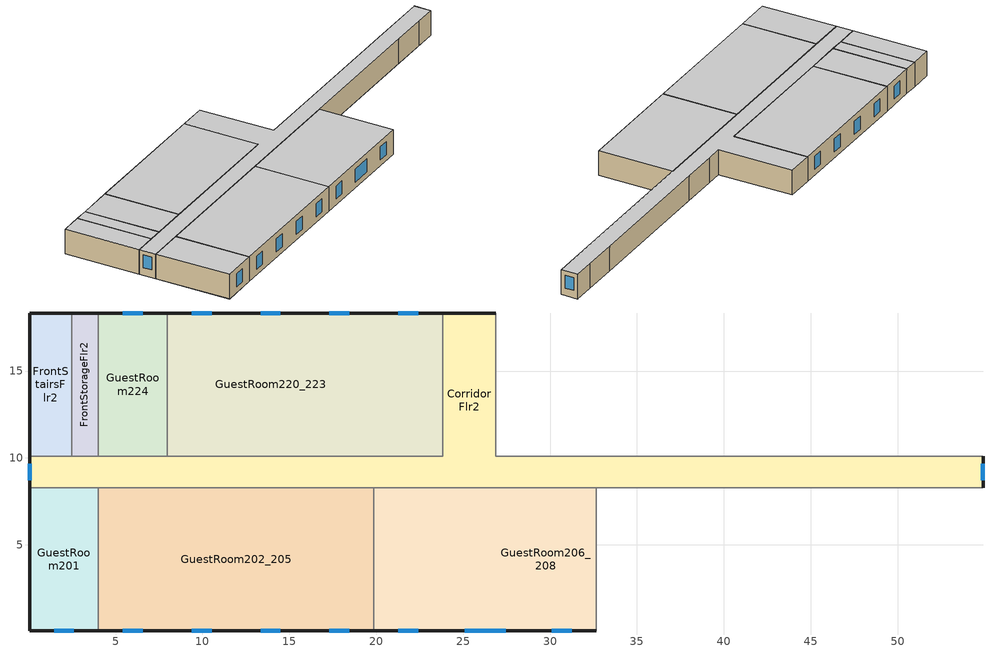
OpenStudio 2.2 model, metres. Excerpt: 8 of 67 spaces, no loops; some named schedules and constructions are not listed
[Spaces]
CorridorFlr2
 floor to CorridorFlr1: 26.87,18.34 26.87,10.11 54.91,10.11 54.91,8.28 0.05,8.28 0.05,10.11 23.82,10.11 23.82,18.34 z3.35
 wall outside: 0.05,10.11 0.05,8.28 / 54.91,8.28 54.91,10.11 / 26.87,18.34 23.82,18.34 z3.35:6.1
 wall to GuestRoom201: 0.05,8.28 4.01,8.28 z3.35:6.1
 wall to GuestRoom213: 48.51,8.28 52.47,8.28 z3.35:6.1
 wall to GuestRoom219: 32.66,10.11 28.7,10.11 z3.35:6.1
 wall to GuestRoom209_212: 32.66,8.28 48.51,8.28 z3.35:6.1
 wall to FrontStorageFlr2: 4.01,10.11 2.49,10.11 z3.35:6.1
 wall to RearStairsFlr2: 54.91,10.11 52.47,10.11 z3.35:6.1
 wall to ElevatorCoreFlr2: 28.7,10.11 26.87,10.11 26.87,18.34 z3.35:6.1
 wall to GuestRoom215_218: 48.51,10.11 32.66,10.11 z3.35:6.1
 wall to RearStorageFlr2: 52.47,8.28 54.91,8.28 z3.35:6.1
 wall to FrontStairsFlr2: 2.49,10.11 0.05,10.11 z3.35:6.1
 wall to GuestRoom206_208: 19.86,8.28 32.66,8.28 z3.35:6.1
 wall to GuestRoom220_223: 23.82,18.34 23.82,10.11 7.97,10.11 z3.35:6.1
 wall to GuestRoom202_205: 4.01,8.28 19.86,8.28 z3.35:6.1
 wall to GuestRoom224: 7.97,10.11 4.01,10.11 z3.35:6.1
 wall to GuestRoom214: 52.47,10.11 48.51,10.11 z3.35:6.1
 window: 0.05,9.66 0.05,8.73 / 54.91,8.73 54.91,9.66 z4.19:5.61
 ceiling to CorridorFlr3: 54.91,8.28 54.91,10.11 26.87,10.11 26.87,18.34 23.82,18.34 23.82,10.11 0.05,10.11 0.05,8.28 z6.1
GuestRoom201
 floor to FrontLoungeFlr1: 4.01,8.28 4.01,0.05 0.05,0.05 0.05,8.28 z3.35
 wall outside: 0.05,8.28 0.05,0.05 4.01,0.05 z3.35:6.1
 wall to GuestRoom202_205: 4.01,0.05 4.01,8.28 z3.35:6.1
 window: 1.46,0.05 2.6,0.05 z4:5.45
 ceiling to GuestRoom301: 4.01,0.05 4.01,8.28 0.05,8.28 0.05,0.05 z6.1
GuestRoom220_223
 floor to FrontOfficeFlr1: 19.86,18.34 19.86,10.11 7.97,10.11 7.97,18.34 z3.35
 floor to ExerciseCenterFlr1: 23.82,18.34 23.82,10.11 19.86,10.11 19.86,18.34 z3.35
 wall outside: 23.82,18.34 7.97,18.34 z3.35:6.1
 wall to GuestRoom224: 7.97,18.34 7.97,10.11 z3.35:6.1
 window: 22.41,18.34 21.27,18.34 / 18.45,18.34 17.31,18.34 / 14.49,18.34 13.35,18.34 / 10.52,18.34 9.39,18.34 z4:5.45
 ceiling to GuestRoom320_323: 23.82,10.11 23.82,18.34 7.97,18.34 7.97,10.11 z6.1
GuestRoom202_205
 floor to FrontLoungeFlr1: 19.86,8.28 19.86,0.05 4.01,0.05 4.01,8.28 z3.35
 wall outside: 4.01,0.05 19.86,0.05 z3.35:6.1
 wall to GuestRoom206_208: 19.86,0.05 19.86,8.28 z3.35:6.1
 window: 17.31,0.05 18.45,0.05 / 9.39,0.05 10.52,0.05 / 13.35,0.05 14.49,0.05 / 5.42,0.05 6.56,0.05 z4:5.45
 ceiling to GuestRoom302_305: 19.86,0.05 19.86,8.28 4.01,8.28 4.01,0.05 z6.1
FrontStorageFlr2
 floor to FrontStorageFlr1: 4.01,18.34 4.01,10.11 2.49,10.11 2.49,18.34 z3.35
 wall outside: 4.01,18.34 2.49,18.34 z3.35:6.1
 wall to FrontStairsFlr2: 2.49,18.34 2.49,10.11 z3.35:6.1
 wall to GuestRoom224: 4.01,10.11 4.01,18.34 z3.35:6.1
 ceiling to FrontStorageFlr3: 4.01,10.11 4.01,18.34 2.49,18.34 2.49,10.11 z6.1
GuestRoom206_208
 floor to RestroomFlr1: 23.82,8.28 23.82,0.05 19.86,0.05 19.86,8.28 z3.35
 floor to CorridorFlr1: 26.87,8.28 26.87,0.05 23.82,0.05 23.82,8.28 z3.35
 floor to MeetingRoomFlr1: 32.66,8.28 32.66,0.05 26.87,0.05 26.87,8.28 z3.35
 wall outside: 19.86,0.05 32.66,0.05 z3.35:6.1
 wall to GuestRoom209_212: 32.66,0.05 32.66,8.28 z3.35:6.1
 window: 25.08,0.05 27.44,0.05 / 21.27,0.05 22.41,0.05 / 30.11,0.05 31.25,0.05 z4:5.45
 ceiling to GuestRoom306_308: 32.66,0.05 32.66,8.28 19.86,8.28 19.86,0.05 z6.1
GuestRoom224
 floor to FrontOfficeFlr1: 7.97,18.34 7.97,10.11 4.01,10.11 4.01,18.34 z3.35
 wall outside: 7.97,18.34 4.01,18.34 z3.35:6.1
 window: 6.56,18.34 5.42,18.34 z4:5.45
 ceiling to GuestRoom324: 7.97,10.11 7.97,18.34 4.01,18.34 4.01,10.11 z6.1
FrontStairsFlr2
 floor to FrontStairsFlr1: 2.49,18.34 2.49,10.11 0.05,10.11 0.05,18.34 z3.35
 wall outside: 2.49,18.34 0.05,18.34 0.05,10.11 z3.35:6.1
 ceiling to FrontStairsFlr3: 2.49,10.11 2.49,18.34 0.05,18.34 0.05,10.11 z6.1
[Site]
Kamloops_BC_CAN: Latitude {deg}=50.7; Longitude {deg}=-120.45; Time Zone {hr}=-8; Elevation {m}=346; Terrain=Suburbs
[Building]
NECB 2011-SmallHotel-NECB HDD Method-CAN_BC_Kamloops.718870_CWEC.epw created: 2017-07-10 18:48:27 +0000: North Axis {deg}=180; Default Construction Set=NECB 2011 - SmHotel - NECB HDD Method at climate 5; Standards Number of Stories=4; Standards Number of Above Ground Stories=4; Standards Building Type=SmallHotel
[Site:GroundTemperature:BuildingSurface]
19.527, 19.502, 19.536, 19.598, 20.002, 21.64, 22.225, 22.375, 21.449, 20.121, 19.802, 19.633
[Site:WaterMainsTemperature]
Calculation Method=Correlation; Annual Average Outdoor Air Temperature {C}=8.775; Maximum Difference In Monthly Average Outdoor Air Temperatures {deltaC}=25.6
[SizingPeriod:DesignDay] Barometric Pressure {Pa}=97237; Sky Clearness=0; Rain Indicator=0; Snow Indicator=0; Day of Month=21; Daylight Saving Time Indicator=0; Humidity Indicating Type=Wetbulb; Dry-Bulb Temperature Range Modifier Type=DefaultMultipliers
Name | Maximum Dry-Bulb Temperature {C} | Daily Dry-Bulb Temperature Range {deltaC} | Humidity Indicating Conditions at Maximum Dry-Bulb | Wind Speed {m/s} | Wind Direction {deg} | Month | Day Type | Solar Model Indicator | ASHRAE Taub | ASHRAE Taud
Kamloops Ann Clg .4% Condns WB=>MDB | 30.9 | 13.4 | 19.1 | 3.1 | 100 | 7 | SummerDesignDay | ASHRAETau | 0.375 | 2.37
Kamloops Ann Clg .4% Condns DB=>MWB | 33.7 | 13.4 | 18.2 | 3.1 | 100 | 7 | SummerDesignDay | ASHRAETau | 0.375 | 2.37
Kamloops Ann Htg 99.6% Condns DB | -20.8 | 0 | -20.8 | 2.2 | 90 | 1 | WinterDesignDay | ASHRAEClearSky
[Material:NoMass]
CP02 CARPET PAD: Roughness=VeryRough; Thermal Resistance {m2-K/W}=0.21648; Thermal Absorptance=0.9; Solar Absorptance=0.7; Visible Absorptance=0.8
[Material]
Name | Roughness | Thickness {m} | Conductivity {W/m-K} | Density {kg/m3} | Specific Heat {J/kg-K} | Thermal Absorptance | Solar Absorptance | Visible Absorptance
100mm Normalweight concrete floor | MediumSmooth | 0.1016 | 2.31 | 2322 | 832
G01 13mm gypsum board | Smooth | 0.0127 | 0.16 | 800 | 1090 | 0.9 | 0.7 | 0.5
G05 25mm wood | MediumSmooth | 0.0254 | 0.15 | 608 | 1630 | 0.9 | 0.5 | 0.5
[Construction]
Typical Interior Floor: 100mm Normalweight concrete floor, CP02 CARPET PAD
Typical Interior Wall: G01 13mm gypsum board, G01 13mm gypsum board
Typical Interior Ceiling: CP02 CARPET PAD, 100mm Normalweight concrete floor
Typical Interior Window: Clear 3mm
Typical Interior Door; Typical Interior Partition: G05 25mm wood
Customized Fenestration: cond=0.220 tvis=0.220 tsol=0.232: Customized Fenestration:: cond=0.220 tvis=0.220 tsol=0.232
Customized Fenestration: cond=0.220 tvis=0.441 tsol=0.279: Customized Fenestration:: cond=0.220 tvis=0.441 tsol=0.279
Customized Fenestration: cond=0.220 tvis=0.294 tsol=0.332: Customized Fenestration:: cond=0.220 tvis=0.294 tsol=0.332
Customized Fenestration: cond=0.220 tvis=0.898 tsol=0.837: Customized Fenestration:: cond=0.220 tvis=0.898 tsol=0.837
[DefaultConstructionSet]
NECB 2011 - SmHotel - NECB HDD Method at climate 5: Default Exterior Surface Constructions=NECB 2011 - SmHotel - NECB HDD Method at climate 5; Default Interior Surface Constructions=Default Surface Constructions 2; Default Ground Contact Surface Constructions=NECB 2011 - SmHotel - NECB HDD Method at climate 6; Default Exterior SubSurface Constructions=NECB 2011 - SmHotel - NECB HDD Method at climate 5; Default Interior SubSurface Constructions=Default Sub Surface Constructions 2; Interior Partition Construction=Typical Interior Partition
[DefaultSurfaceConstructions]
Name | Floor Construction | Wall Construction | Roof Ceiling Construction
Default Surface Constructions 2 | Typical Interior Floor | Typical Interior Wall | Typical Interior Ceiling
NECB 2011 - SmHotel - NECB HDD Method at climate 5 | Customized opaque construction {1807945e-0ebb-4de9-bc3f-f888126f8846} to conductance of 0.183 | Customized opaque construction {98413935-ac49-4425-b20a-4304750e8535} to conductance of 0.278 | Customized opaque construction {200d44e2-5998-4f47-9838-96ea2a39951a} to conductance of 0.183
NECB 2011 - SmHotel - NECB HDD Method at climate 6 | Customized opaque construction {a7c8c43a-259c-4336-8d0f-b401c14b1b09} to conductance of 0.757 | Customized opaque construction {a7c8c43a-259c-4336-8d0f-b401c14b1b09} to conductance of 0.379 | Customized opaque construction {a7c8c43a-259c-4336-8d0f-b401c14b1b09} to conductance of 0.379
[DefaultSubSurfaceConstructions]
Name | Fixed Window Construction | Operable Window Construction | Door Construction | Glass Door Construction | Overhead Door Construction | Skylight Construction | Tubular Daylight Dome Construction | Tubular Daylight Diffuser Construction
Default Sub Surface Constructions 2 | Typical Interior Window | Typical Interior Window | Typical Interior Door
NECB 2011 - SmHotel - NECB HDD Method at climate 5 | Customized Fenestration: cond=0.220 tvis=0.220 tsol=0.232 | Customized Fenestration: cond=0.220 tvis=0.220 tsol=0.232 | Customized opaque construction {947df0db-1d07-47ce-b1c7-31af0bdd00b6} to conductance of 2.2 | Customized Fenestration: cond=0.220 tvis=0.441 tsol=0.279 | Customized opaque construction {bee84a85-e0f1-4317-9ab7-b90ab742b114} to conductance of 2.2 | Customized Fenestration: cond=0.220 tvis=0.294 tsol=0.332 | Customized Fenestration: cond=0.220 tvis=0.898 tsol=0.837 | Customized Fenestration: cond=0.220 tvis=0.898 tsol=0.837
[WindowMaterial:Glazing]
Clear 3mm: Optical Data Type=SpectralAverage; Thickness {m}=0.003; Solar Transmittance at Normal Incidence=0.837; Front Side Solar Reflectance at Normal Incidence=0.075; Back Side Solar Reflectance at Normal Incidence=0.075; Visible Transmittance at Normal Incidence=0.898; Front Side Visible Reflectance at Normal Incidence=0.081; Back Side Visible Reflectance at Normal Incidence=0.081; Infrared Transmittance at Normal Incidence=0; Front Side Infrared Hemispherical Emissivity=0.84; Back Side Infrared Hemispherical Emissivity=0.84; Conductivity {W/m-K}=0.9; Dirt Correction Factor for Solar and Visible Transmittance=1; Solar Diffusing=No
[WindowMaterial:SimpleGlazingSystem] U-Factor {W/m2-K}=2.2; Solar Heat Gain Coefficient=0.6; Visible Transmittance=0.21
Customized Fenestration:: cond=0.220 tvis=0.220 tsol=0.232; Customized Fenestration:: cond=0.220 tvis=0.441 tsol=0.279; Customized Fenestration:: cond=0.220 tvis=0.294 tsol=0.332; Customized Fenestration:: cond=0.220 tvis=0.898 tsol=0.837
[Space] Building Story=BuildingStory2
Name | Space Type | Thermal Zone
CorridorFlr2 | Space Function Corr. >= 2.4m wide-sch-F | Sp-CorridorFlr2 Sys-1 Flr-1 Sch-F HPlcmt-north ZN
FrontStairsFlr2 | Space Function Stairway-sch-F | Sp-FrontStairsFlr2 Sys-4 Flr-1 Sch-F HPlcmt-west ZN
GuestRoom224 | Space Function Hway lodging - rooms | Sp-GuestRoom224 Sys-1 Flr-1 Sch-F HPlcmt-north ZN
GuestRoom201 | Space Function Hway lodging - rooms | Sp-GuestRoom201 Sys-1 Flr-1 Sch-F HPlcmt-west ZN
GuestRoom220_223 | Space Function Hway lodging - rooms | Sp-GuestRoom220_223 Sys-1 Flr-1 Sch-F HPlcmt-north ZN
GuestRoom202_205 | Space Function Hway lodging - rooms | Sp-GuestRoom202_205 Sys-1 Flr-1 Sch-F HPlcmt-south ZN
FrontStorageFlr2 | Space Function Storage area - occsens | Sp-FrontStorageFlr2 Sys-4 Flr-1 Sch-E HPlcmt-north ZN
GuestRoom206_208 | Space Function Hway lodging - rooms | Sp-GuestRoom206_208 Sys-1 Flr-1 Sch-F HPlcmt-south ZN
[SpaceType] Standards Building Type=Space Function
Name | Default Schedule Set | Design Specification Outdoor Air Object | Standards Space Type
Space Function Corr. >= 2.4m wide-sch-F | Space Function Corr. >= 2.4m wide-sch-F Schedule Set | Space Function Corr. >= 2.4m wide-sch-F Ventilation | Corr. >= 2.4m wide-sch-F
Space Function Stairway-sch-F | Space Function Stairway-sch-F Schedule Set | Space Function Stairway-sch-F Ventilation | Stairway-sch-F
Space Function Storage area - occsens | Space Function Storage area - occsens Schedule Set | Space Function Storage area - occsens Ventilation | Storage area - occsens
Space Function Hway lodging - rooms | Space Function Hway lodging - rooms Schedule Set | Space Function Hway lodging - rooms Ventilation | Hway lodging - rooms
[People:Definition] Number of People Calculation Method=People/Area; Fraction Radiant=0.3
Name | People per Space Floor Area {person/m2}
Space Function Corr. >= 2.4m wide-sch-F People Definition; Space Function Storage area - occsens People Definition | 0.0100104
Space Function Hway lodging - rooms People Definition | 0.0400417
Space Function Stairway-sch-F People Definition | 0.0049514
[People] Work Efficiency Schedule=Work Efficiency Schedule; Clothing Insulation Schedule=Clothing Schedule; Air Velocity Schedule=Air Velocity Schedule
Name | People Definition | Space or SpaceType
Space Function Corr. >= 2.4m wide-sch-F People | Space Function Corr. >= 2.4m wide-sch-F People Definition | Space Function Corr. >= 2.4m wide-sch-F
Space Function Hway lodging - rooms People | Space Function Hway lodging - rooms People Definition | Space Function Hway lodging - rooms
Space Function Stairway-sch-F People | Space Function Stairway-sch-F People Definition | Space Function Stairway-sch-F
Space Function Storage area - occsens People | Space Function Storage area - occsens People Definition | Space Function Storage area - occsens
[Lights:Definition] Design Level Calculation Method=Watts/Area; Fraction Radiant=0.5; Fraction Visible=0.2
Name | Watts per Space Floor Area {W/m2}
Space Function Corr. >= 2.4m wide-sch-F Lights Definition | 7.09994
Space Function Hway lodging - rooms Lights Definition | 8.09993
Space Function Stairway-sch-F Lights Definition | 7.39994
Space Function Storage area - occsens Lights Definition | 6.11995
[Lights]
Name | Lights Definition | Space or SpaceType
Space Function Corr. >= 2.4m wide-sch-F Lights | Space Function Corr. >= 2.4m wide-sch-F Lights Definition | Space Function Corr. >= 2.4m wide-sch-F
Space Function Hway lodging - rooms Lights | Space Function Hway lodging - rooms Lights Definition | Space Function Hway lodging - rooms
Space Function Stairway-sch-F Lights | Space Function Stairway-sch-F Lights Definition | Space Function Stairway-sch-F
Space Function Storage area - occsens Lights | Space Function Storage area - occsens Lights Definition | Space Function Storage area - occsens
[DesignSpecification:OutdoorAir] Outdoor Air Method=Sum
Name | Outdoor Air Flow per Floor Area {m3/s-m2}
Space Function Corr. >= 2.4m wide-sch-F Ventilation; Space Function Stairway-sch-F Ventilation | 0.0003048
Space Function Hway lodging - rooms Ventilation | 0.0005588
Space Function Storage area - occsens Ventilation | 0.0003556
[DefaultScheduleSet] People Activity Level Schedule=NECB-Activity; Infiltration Schedule=Always On
Name | Number of People Schedule | Lighting Schedule | Electric Equipment Schedule
Space Function Corr. >= 2.4m wide-sch-F Schedule Set; Space Function Hway lodging - rooms Schedule Set; Space Function Stairway-sch-F Schedule Set | NECB-F-Occupancy | NECB-F-Lighting | NECB-F-Electric-Equipment
Space Function Storage area - occsens Schedule Set | NECB-E-Occupancy | NECB-E-Lighting | NECB-E-Electric-Equipment
[ThermostatSetpoint:DualSetpoint]
Name | Heating Setpoint Temperature Schedule | Cooling Setpoint Temperature Schedule
Space Function Hway lodging - rooms Thermostat 36; Space Function Hway lodging - rooms Thermostat 38; Space Function Corr. >= 2.4m wide-sch-F Thermostat 5; Space Function Hway lodging - rooms Thermostat 41; Space Function Hway lodging - rooms Thermostat 43; Space Function Hway lodging - rooms Thermostat 45; Space Function Stairway-sch-F Thermostat 13 | NECB-F-Thermostat Setpoint-Heating | NECB-F-Thermostat Setpoint-Cooling
Space Function Storage area - occsens Thermostat 10 | NECB-E-Thermostat Setpoint-Heating | NECB-E-Thermostat Setpoint-Cooling
[ElectricEquipment:Definition] Design Level Calculation Method=Watts/Area; Fraction Radiant=0.5
Name | Watts per Space Floor Area {W/m2}
Space Function Hway lodging - rooms Elec Equip Definition | 2.49998
Space Function Storage area - occsens Elec Equip Definition | 0.999992
[ElectricEquipment]
Name | Electric Equipment Definition | Space or SpaceType
Space Function Hway lodging - rooms Elec Equip | Space Function Hway lodging - rooms Elec Equip Definition | Space Function Hway lodging - rooms
Space Function Storage area - occsens Elec Equip | Space Function Storage area - occsens Elec Equip Definition | Space Function Storage area - occsens
[SpaceInfiltration:DesignFlowRate] Schedule=Always On Discrete; Design Flow Rate Calculation Method=Flow/ExteriorArea; Flow per Exterior Surface Area {m3/s-m2}=0.00025; Constant Term Coefficient=0; Temperature Term Coefficient=0; Velocity Term Coefficient=0.224; Velocity Squared Term Coefficient=0
Name | Space or SpaceType
CorridorFlr2 Infiltration | CorridorFlr2
FrontStairsFlr2 Infiltration | FrontStairsFlr2
FrontStorageFlr2 Infiltration | FrontStorageFlr2
GuestRoom201 Infiltration | GuestRoom201
GuestRoom202_205 Infiltration | GuestRoom202_205
GuestRoom206_208 Infiltration | GuestRoom206_208
GuestRoom220_223 Infiltration | GuestRoom220_223
GuestRoom224 Infiltration | GuestRoom224
[ThermalZone] Use Ideal Air Loads=No
Name | Thermostat
Sp-GuestRoom220_223 Sys-1 Flr-1 Sch-F HPlcmt-north ZN | Space Function Hway lodging - rooms Thermostat 36
Sp-GuestRoom224 Sys-1 Flr-1 Sch-F HPlcmt-north ZN | Space Function Hway lodging - rooms Thermostat 38
Sp-CorridorFlr2 Sys-1 Flr-1 Sch-F HPlcmt-north ZN | Space Function Corr. >= 2.4m wide-sch-F Thermostat 5
Sp-GuestRoom201 Sys-1 Flr-1 Sch-F HPlcmt-west ZN | Space Function Hway lodging - rooms Thermostat 41
Sp-GuestRoom202_205 Sys-1 Flr-1 Sch-F HPlcmt-south ZN | Space Function Hway lodging - rooms Thermostat 43
Sp-GuestRoom206_208 Sys-1 Flr-1 Sch-F HPlcmt-south ZN | Space Function Hway lodging - rooms Thermostat 45
Sp-FrontStairsFlr2 Sys-4 Flr-1 Sch-F HPlcmt-west ZN | Space Function Stairway-sch-F Thermostat 13
Sp-FrontStorageFlr2 Sys-4 Flr-1 Sch-E HPlcmt-north ZN | Space Function Storage area - occsens Thermostat 10
[BuildingStory]
BuildingStory2
[Schedule:Ruleset]
Clothing Schedule: Default Day Schedule=Clothing Schedule Default Winter Clothes
Air Velocity Schedule: Default Day Schedule=Air Velocity Schedule Default
Work Efficiency Schedule: Default Day Schedule=Work Efficiency Schedule Default
NECB-F-Occupancy: Default Day Schedule=NECB-F-Occupancy Default
NECB-Activity: Default Day Schedule=NECB-Activity Default; Summer Design Day Schedule=NECB-Activity Summer Design Day; Winter Design Day Schedule=NECB-Activity Winter Design Day
NECB-F-Lighting: Default Day Schedule=NECB-F-Lighting Default
NECB-F-Electric-Equipment: Default Day Schedule=NECB-F-Electric-Equipment Default
Always On: Default Day Schedule=Always On Default
NECB-F-Thermostat Setpoint-Heating: Default Day Schedule=NECB-F-Thermostat Setpoint-Heating Default
NECB-F-Thermostat Setpoint-Cooling: Default Day Schedule=NECB-F-Thermostat Setpoint-Cooling Default
NECB-E-Occupancy: Default Day Schedule=NECB-E-Occupancy Default
NECB-E-Lighting: Default Day Schedule=NECB-E-Lighting Default
NECB-E-Electric-Equipment: Default Day Schedule=NECB-E-Electric-Equipment Default
NECB-E-Thermostat Setpoint-Heating: Default Day Schedule=NECB-E-Thermostat Setpoint-Heating Default
NECB-E-Thermostat Setpoint-Cooling: Default Day Schedule=NECB-E-Thermostat Setpoint-Cooling Default
[Schedule:Day]
Clothing Schedule Default Winter Clothes; Always On Default: 24, 0, 1
Air Velocity Schedule Default: 24, 0, 0.2
Work Efficiency Schedule Default: 24, 0, 0
NECB-F-Occupancy Default: 7, 0, 0.9, 8, 0, 0.7, 10, 0, 0.4, 16, 0, 0.2, 17, 0, 0.3, 20, 0, 0.5, 22, 0, 0.7, 23, 0, 0.8, 24, 0, 0.9
NECB-Activity Default; NECB-Activity Winter Design Day; NECB-Activity Summer Design Day: 24, 0, 130
NECB-F-Lighting Default; NECB-F-Electric-Equipment Default: 1, 0, 0.3, 3, 0, 0.2, 6, 0, 0.1, 7, 0, 0.2, 8, 0, 0.4, 9, 0, 0.5, 11, 0, 0.4, 12, 0, 0.3, 19, 0, 0.2, 20, 0, 0.6, 21, 0, 0.8, 22, 0, 0.9, 23, 0, 0.8, 24, 0, 0.6
NECB-F-Thermostat Setpoint-Heating Default: 1, 0, 22, 7, 0, 18, 8, 0, 20, 24, 0, 22
NECB-F-Thermostat Setpoint-Cooling Default: 24, 0, 24
NECB-E-Thermostat Setpoint-Heating Default: 7, 0, 18, 8, 0, 20, 19, 0, 22, 24, 0, 18
NECB-E-Thermostat Setpoint-Cooling Default: 7, 0, 35, 19, 0, 24, 24, 0, 35
[Schedule:Rule] Date Specification Type=DateRange; Start Day=1
Name | Schedule Ruleset | Rule Order | Day Schedule | Start Month | End Month | End Day | Apply Monday | Apply Tuesday | Apply Wednesday | Apply Thursday | Apply Friday | Apply Saturday | Apply Sunday
Schedule Rule 1 | Clothing Schedule | 0 | Clothing Schedule Summer Clothes | 5 | 9 | 30
Schedule Rule 2 | NECB-F-Occupancy | 2 | NECB-F-Occupancy Default|Wkdy Day | 1 | 12 | 31 | Yes | Yes | Yes | Yes | Yes
Schedule Rule 3 | NECB-F-Occupancy | 1 | NECB-F-Occupancy Sat Day | 1 | 12 | 31 |  |  |  |  |  | Yes
Schedule Rule 4 | NECB-F-Occupancy | 0 | NECB-F-Occupancy Sun|Hol Day | 1 | 12 | 31 |  |  |  |  |  |  | Yes
Schedule Rule 5 | NECB-F-Lighting | 2 | NECB-F-Lighting Default|Wkdy Day | 1 | 12 | 31 | Yes | Yes | Yes | Yes | Yes
Schedule Rule 6 | NECB-F-Lighting | 1 | NECB-F-Lighting Sat Day | 1 | 12 | 31 |  |  |  |  |  | Yes
Schedule Rule 7 | NECB-F-Lighting | 0 | NECB-F-Lighting Sun|Hol Day | 1 | 12 | 31 |  |  |  |  |  |  | Yes
Schedule Rule 8 | NECB-F-Electric-Equipment | 2 | NECB-F-Electric-Equipment Default|Wkdy Day | 1 | 12 | 31 | Yes | Yes | Yes | Yes | Yes
Schedule Rule 9 | NECB-F-Electric-Equipment | 1 | NECB-F-Electric-Equipment Sat Day | 1 | 12 | 31 |  |  |  |  |  | Yes
Schedule Rule 10 | NECB-F-Electric-Equipment | 0 | NECB-F-Electric-Equipment Sun|Hol Day | 1 | 12 | 31 |  |  |  |  |  |  | Yes
Schedule Rule 11 | NECB-F-Thermostat Setpoint-Heating | 2 | NECB-F-Thermostat Setpoint-Heating Default|Wkdy Day | 1 | 12 | 31 | Yes | Yes | Yes | Yes | Yes
Schedule Rule 12 | NECB-F-Thermostat Setpoint-Heating | 1 | NECB-F-Thermostat Setpoint-Heating Sat Day | 1 | 12 | 31 |  |  |  |  |  | Yes
Schedule Rule 13 | NECB-F-Thermostat Setpoint-Heating | 0 | NECB-F-Thermostat Setpoint-Heating Sun|Hol Day | 1 | 12 | 31 |  |  |  |  |  |  | Yes
Schedule Rule 14 | NECB-F-Thermostat Setpoint-Cooling | 2 | NECB-F-Thermostat Setpoint-Cooling Default|Wkdy Day | 1 | 12 | 31 | Yes | Yes | Yes | Yes | Yes
Schedule Rule 15 | NECB-F-Thermostat Setpoint-Cooling | 1 | NECB-F-Thermostat Setpoint-Cooling Sat Day | 1 | 12 | 31 |  |  |  |  |  | Yes
Schedule Rule 16 | NECB-F-Thermostat Setpoint-Cooling | 0 | NECB-F-Thermostat Setpoint-Cooling Sun|Hol Day | 1 | 12 | 31 |  |  |  |  |  |  | Yes
Schedule Rule 86 | NECB-E-Thermostat Setpoint-Heating | 2 | NECB-E-Thermostat Setpoint-Heating Default|Wkdy Day | 1 | 12 | 31 | Yes | Yes | Yes | Yes | Yes
Schedule Rule 87 | NECB-E-Thermostat Setpoint-Heating | 1 | NECB-E-Thermostat Setpoint-Heating Sat Day | 1 | 12 | 31 |  |  |  |  |  | Yes
Schedule Rule 88 | NECB-E-Thermostat Setpoint-Heating | 0 | NECB-E-Thermostat Setpoint-Heating Sun|Hol Day | 1 | 12 | 31 |  |  |  |  |  |  | Yes
Schedule Rule 89 | NECB-E-Thermostat Setpoint-Cooling | 2 | NECB-E-Thermostat Setpoint-Cooling Default|Wkdy Day | 1 | 12 | 31 | Yes | Yes | Yes | Yes | Yes
Schedule Rule 90 | NECB-E-Thermostat Setpoint-Cooling | 1 | NECB-E-Thermostat Setpoint-Cooling Sat Day | 1 | 12 | 31 |  |  |  |  |  | Yes
Schedule Rule 91 | NECB-E-Thermostat Setpoint-Cooling | 0 | NECB-E-Thermostat Setpoint-Cooling Sun|Hol Day | 1 | 12 | 31 |  |  |  |  |  |  | Yes
[Schedule:Constant]
Always On Discrete: Value=1
